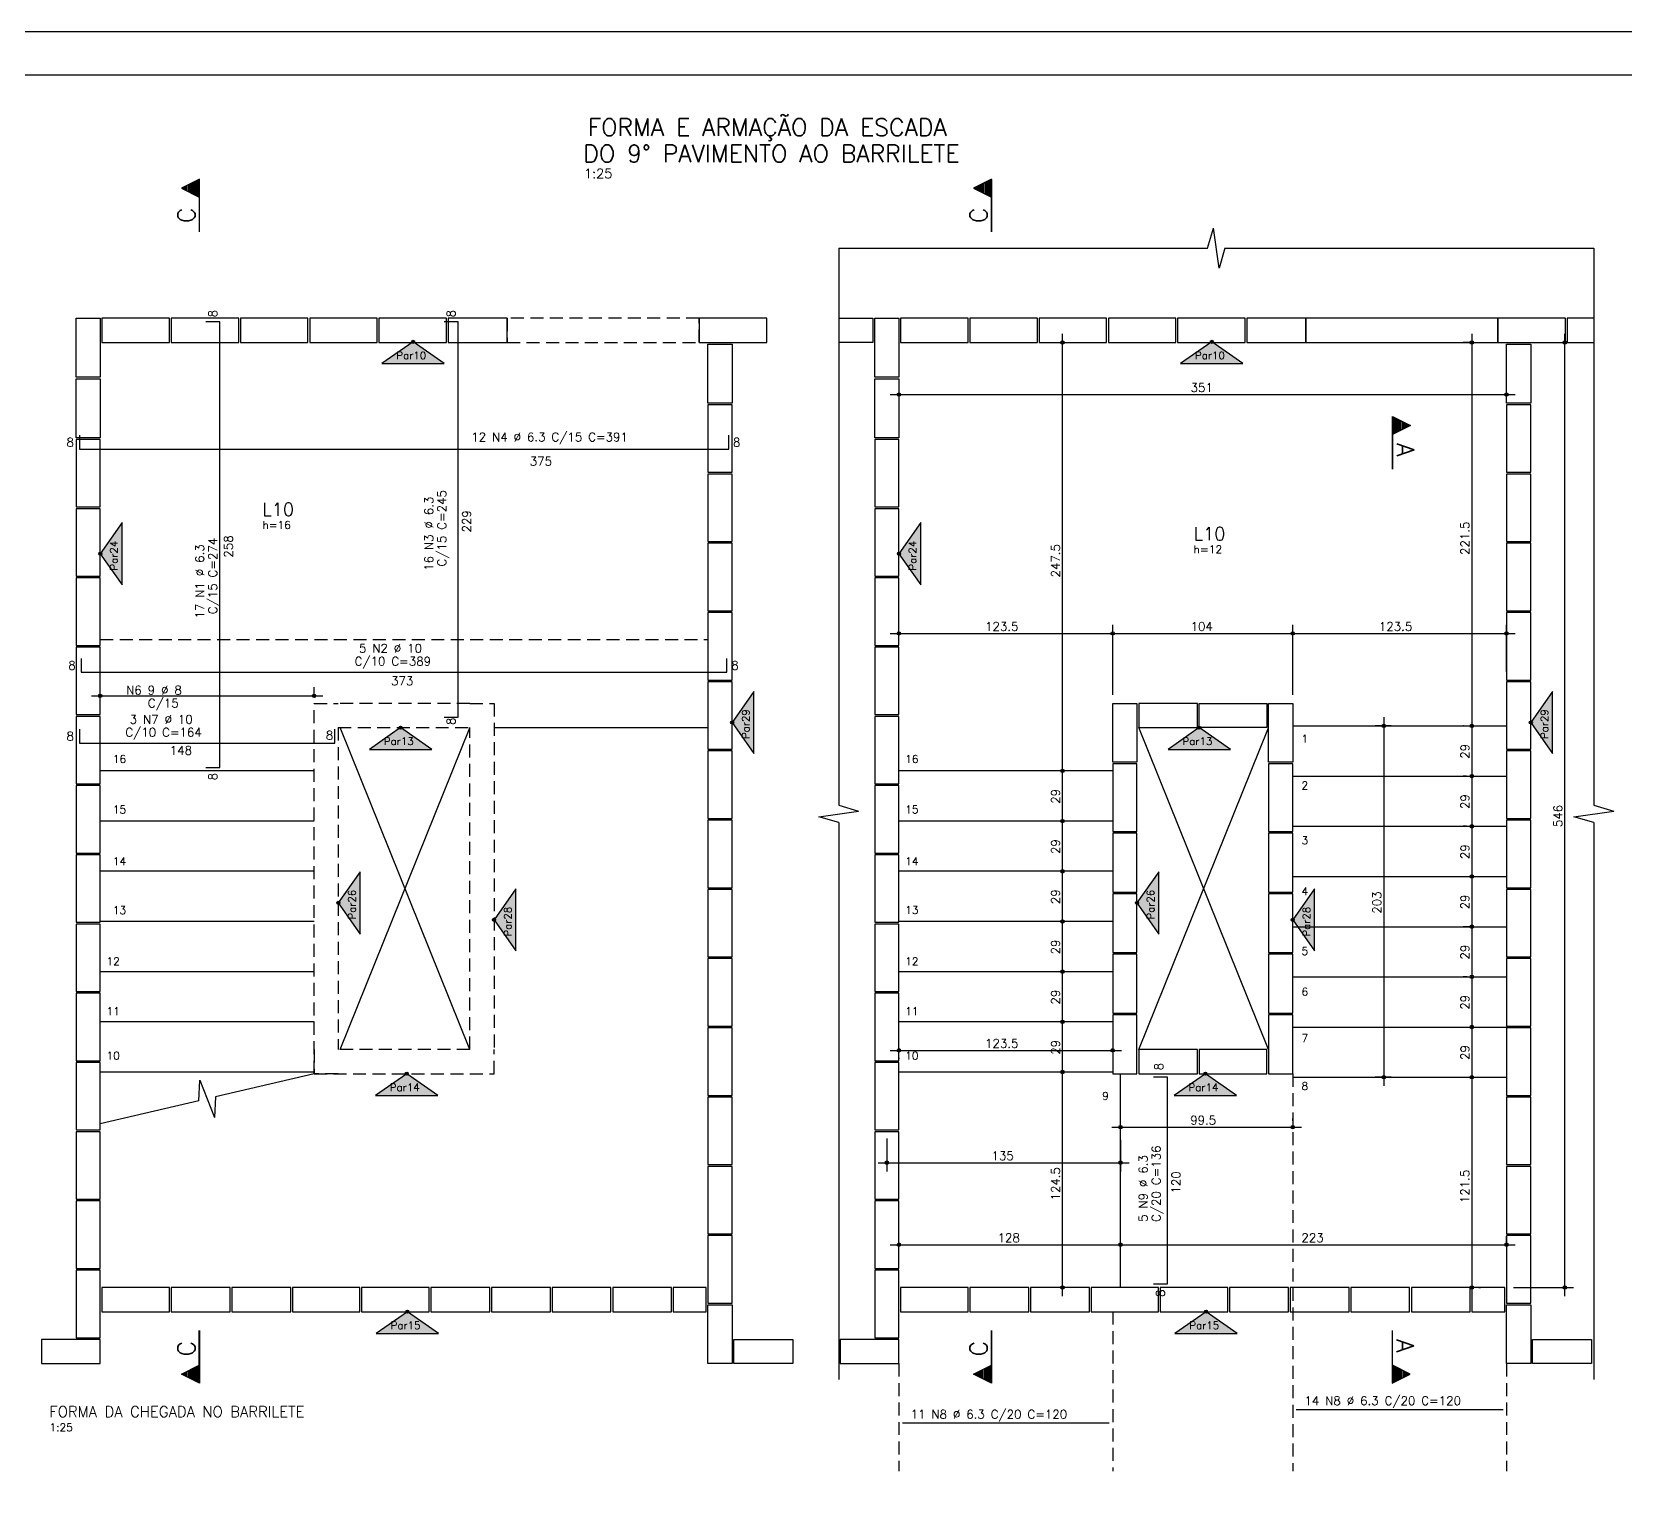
# Model space of a CAD drawing. Extents: x 0 to 84.1, y 0 to 59.4.
# Drawn here: x 18.85 to 55.66, y 25.9 to 59.4 of the extents above; entities that cross this region are included whole.
import ezdxf

# ---------------------------------------------------------------- set-up
doc = ezdxf.new("R2010")
doc.units = 0
doc.header["$MEASUREMENT"] = 0
doc.linetypes.add('ESTILO_TQS_0001', pattern=[0.45, 0.3, -0.15])
for name, color, linetype in [('ARQ_FOLHA', 7, 'CONTINUOUS'), ('PENA_01', 1, 'CONTINUOUS'), ('PENA_02', 2, 'CONTINUOUS'), ('PENA_03', 3, 'CONTINUOUS'), ('PENA_04', 4, 'CONTINUOUS'), ('PENA_05', 5, 'CONTINUOUS'), ('PENA_06', 6, 'CONTINUOUS'), ('PENA_23', 50, 'CONTINUOUS')]:
    doc.layers.add(name, color=color, linetype=linetype)
doc.styles.get("Standard").update_dxf_attribs({"font": 'ROMANS.SHX'})

msp = doc.modelspace()

# ---------------------------------------------------------------- linework, layer by layer
at = {"layer": 'ARQ_FOLHA', "color": 1}
for points in [[(0, 0), (84.1, 0), (84.1, 59.4), (0, 59.4)], [(2.5, 1), (83.1, 1), (83.1, 58.4), (2.5, 58.4)]]:
    msp.add_lwpolyline(points, close=True, dxfattribs=at)
at = {"layer": 'PENA_01', "linetype": 'Continuous'}
for p, q in [((37.488, 52.78), (38.28, 52.78)), ((38.28, 52.78), (38.28, 52.22)), ((54.32, 52.78), (54.32, 52.22)), ((54.935, 52.78), (54.32, 52.78)), ((42.659, 42.119), (42.659, 52.42)), ((52.118, 52.42), (52.118, 43.159)), ((54.267, 30.18), (54.267, 52.42)), ((38.28, 52.22), (37.488, 52.22)), ((52.079, 52.22), (51.918, 52.22)), ((52.92, 52.22), (54.467, 52.22)), ((54.32, 52.22), (54.935, 52.22)), ((38.68, 51.017), (53.12, 51.017)), ((38.88, 45.42), (38.88, 45.697)), ((43.82, 44.08), (43.82, 45.697)), ((43.82, 44.08), (43.82, 45.697)), ((47.98, 44.08), (47.98, 45.697)), ((47.98, 44.08), (47.98, 45.697)), ((52.92, 44.62), (52.92, 45.697)), ((38.68, 45.497), (44.02, 45.497)), ((43.62, 45.497), (48.18, 45.497)), ((47.78, 45.497), (53.12, 45.497)), ((20.426, 43.78), (20.426, 44.254)), ((25.366, 44.08), (25.366, 44.254)), ((20.226, 44.054), (25.566, 44.054)), ((50.084, 43.559), (50.084, 35.039)), ((52.118, 43.559), (52.118, 41.999)), ((28.966, 35.88), (25.966, 43.32)), ((25.966, 35.88), (28.966, 43.318)), ((29.526, 43.32), (34.466, 43.32)), ((50.25, 43.359), (49.884, 43.359)), ((51.928, 43.359), (51.918, 43.359)), ((51.928, 43.359), (51.918, 43.359)), ((42.659, 40.959), (42.659, 42.519)), ((52.118, 42.399), (52.118, 40.839)), ((51.995, 42.199), (51.918, 42.199)), ((51.995, 42.199), (51.918, 42.199)), ((42.659, 39.799), (42.659, 41.359)), ((52.118, 41.239), (52.118, 39.679)), ((51.995, 41.039), (51.918, 41.039)), ((51.995, 41.039), (51.918, 41.039)), ((42.659, 38.639), (42.659, 40.199)), ((52.118, 40.079), (52.118, 38.519)), ((52.255, 39.879), (52.318, 39.879)), ((52.255, 39.879), (52.318, 39.879)), ((42.659, 37.479), (42.659, 39.039)), ((52.122, 38.719), (51.918, 38.719)), ((52.122, 38.719), (51.918, 38.719)), ((52.118, 38.919), (52.118, 37.359)), ((42.659, 36.319), (42.659, 37.879)), ((52.007, 37.559), (51.918, 37.559)), ((52.007, 37.559), (51.918, 37.559)), ((52.118, 37.759), (52.118, 36.199)), ((42.659, 35.159), (42.659, 36.719)), ((52.118, 36.599), (52.118, 35.039)), ((52.306, 36.399), (52.318, 36.399)), ((52.306, 36.399), (52.318, 36.399)), ((38.68, 35.861), (44.02, 35.861)), ((43.82, 35.8), (43.82, 35.661)), ((38.88, 35.69), (38.88, 35.661)), ((42.659, 30.18), (42.659, 35.559)), ((52.118, 35.439), (52.118, 30.18)), ((25.366, 35.32), (23.09, 34.785)), ((50.25, 35.239), (49.884, 35.239)), ((52.242, 35.239), (52.318, 35.239)), ((52.242, 35.239), (52.318, 35.239)), ((22.701, 34.694), (20.426, 34.16)), ((44, 34.19), (44, 34.286)), ((47.98, 34.233), (47.98, 34.286)), ((43.8, 34.086), (48.18, 34.086)), ((38.6, 33.82), (38.6, 33.064)), ((44, 33.79), (44, 33.064)), ((38.4, 33.264), (44.2, 33.264)), ((38.68, 31.369), (44.2, 31.369)), ((38.88, 31.02), (38.88, 31.569)), ((43.8, 31.369), (53.12, 31.369)), ((44, 31.221), (44, 31.569)), ((44, 31.221), (44, 31.569)), ((52.92, 31.42), (52.92, 31.569)), ((52.28, 30.38), (52.318, 30.38)), ((53.08, 30.38), (54.467, 30.38))]:
    msp.add_line(p, q, dxfattribs=at)
at = {"layer": 'PENA_01', "linetype": 'ESTILO_TQS_0001'}
for p, q in [((20.426, 45.36), (34.466, 45.36)), ((47.98, 35.321), (47.98, 26.135)), ((43.82, 29.821), (43.82, 26.135)), ((38.88, 28.621), (38.88, 26.135)), ((52.92, 28.621), (52.92, 26.135))]:
    msp.add_line(p, q, dxfattribs=at)
at = {"layer": 'PENA_01', "linetype": 'Continuous'}
for points in [[(20.426, 52.78), (20.426, 51.42), (19.866, 51.42), (19.866, 52.78), (20.426, 52.78)], [(20.466, 52.22), (22.026, 52.22), (22.026, 52.78), (20.466, 52.78), (20.466, 52.22)], [(22.066, 52.22), (23.626, 52.22), (23.626, 52.78), (22.066, 52.78), (22.066, 52.22)], [(23.666, 52.22), (25.226, 52.22), (25.226, 52.78), (23.666, 52.78), (23.666, 52.22)], [(25.266, 52.22), (26.826, 52.22), (26.826, 52.78), (25.266, 52.78), (25.266, 52.22)], [(26.866, 52.22), (28.426, 52.22), (28.426, 52.78), (26.866, 52.78), (26.866, 52.22)], [(28.466, 52.22), (29.826, 52.22), (29.826, 52.78), (28.466, 52.78), (28.466, 52.22)], [(34.266, 52.22), (35.826, 52.22), (35.826, 52.78), (34.266, 52.78), (34.266, 52.22)], [(38.88, 52.78), (38.88, 51.42), (38.32, 51.42), (38.32, 52.78), (38.88, 52.78)], [(38.92, 52.22), (40.48, 52.22), (40.48, 52.78), (38.92, 52.78), (38.92, 52.22)], [(40.52, 52.22), (42.08, 52.22), (42.08, 52.78), (40.52, 52.78), (40.52, 52.22)], [(42.12, 52.22), (43.68, 52.22), (43.68, 52.78), (42.12, 52.78), (42.12, 52.22)], [(43.72, 52.22), (45.28, 52.22), (45.28, 52.78), (43.72, 52.78), (43.72, 52.22)], [(45.32, 52.22), (46.88, 52.22), (46.88, 52.78), (45.32, 52.78), (45.32, 52.22)], [(46.92, 52.22), (48.28, 52.22), (48.28, 52.78), (46.92, 52.78), (46.92, 52.22)], [(48.28, 52.22), (52.72, 52.22), (52.72, 52.78), (48.28, 52.78), (48.28, 52.22)], [(52.72, 52.22), (54.28, 52.22), (54.28, 52.78), (52.72, 52.78), (52.72, 52.22)], [(34.466, 50.82), (34.466, 52.18), (35.026, 52.18), (35.026, 50.82), (34.466, 50.82)], [(52.92, 50.82), (52.92, 52.18), (53.48, 52.18), (53.48, 50.82), (52.92, 50.82)], [(20.426, 51.38), (20.426, 50.02), (19.866, 50.02), (19.866, 51.38), (20.426, 51.38)], [(38.88, 51.38), (38.88, 50.02), (38.32, 50.02), (38.32, 51.38), (38.88, 51.38)], [(35.026, 49.22), (35.026, 50.78), (34.466, 50.78), (34.466, 49.22), (35.026, 49.22)], [(53.48, 49.22), (53.48, 50.78), (52.92, 50.78), (52.92, 49.22), (53.48, 49.22)], [(20.426, 48.42), (20.426, 49.98), (19.866, 49.98), (19.866, 48.42), (20.426, 48.42)], [(38.88, 48.42), (38.88, 49.98), (38.32, 49.98), (38.32, 48.42), (38.88, 48.42)], [(35.026, 47.62), (35.026, 49.18), (34.466, 49.18), (34.466, 47.62), (35.026, 47.62)], [(53.48, 47.62), (53.48, 49.18), (52.92, 49.18), (52.92, 47.62), (53.48, 47.62)], [(20.426, 46.82), (20.426, 48.38), (19.866, 48.38), (19.866, 46.82), (20.426, 46.82)], [(38.88, 46.82), (38.88, 48.38), (38.32, 48.38), (38.32, 46.82), (38.88, 46.82)], [(35.026, 46.02), (35.026, 47.58), (34.466, 47.58), (34.466, 46.02), (35.026, 46.02)], [(53.48, 46.02), (53.48, 47.58), (52.92, 47.58), (52.92, 46.02), (53.48, 46.02)], [(20.426, 45.22), (20.426, 46.78), (19.866, 46.78), (19.866, 45.22), (20.426, 45.22)], [(38.88, 45.22), (38.88, 46.78), (38.32, 46.78), (38.32, 45.22), (38.88, 45.22)], [(35.026, 44.42), (35.026, 45.98), (34.466, 45.98), (34.466, 44.42), (35.026, 44.42)], [(53.48, 44.42), (53.48, 45.98), (52.92, 45.98), (52.92, 44.42), (53.48, 44.42)], [(20.426, 43.62), (20.426, 45.18), (19.866, 45.18), (19.866, 43.62), (20.426, 43.62)], [(38.88, 43.62), (38.88, 45.18), (38.32, 45.18), (38.32, 43.62), (38.88, 43.62)], [(35.026, 42.82), (35.026, 44.38), (34.466, 44.38), (34.466, 42.82), (35.026, 42.82)], [(53.48, 42.82), (53.48, 44.38), (52.92, 44.38), (52.92, 42.82), (53.48, 42.82)], [(44.38, 43.88), (44.38, 42.52), (43.82, 42.52), (43.82, 43.88), (44.38, 43.88)], [(45.78, 43.88), (44.42, 43.88), (44.42, 43.32), (45.78, 43.32), (45.78, 43.88)], [(45.82, 43.88), (47.38, 43.88), (47.38, 43.32), (45.82, 43.32), (45.82, 43.88)], [(47.98, 43.88), (47.98, 42.52), (47.42, 42.52), (47.42, 43.88), (47.98, 43.88)], [(20.426, 42.02), (20.426, 43.58), (19.866, 43.58), (19.866, 42.02), (20.426, 42.02)], [(38.88, 42.02), (38.88, 43.58), (38.32, 43.58), (38.32, 42.02), (38.88, 42.02)], [(35.026, 41.22), (35.026, 42.78), (34.466, 42.78), (34.466, 41.22), (35.026, 41.22)], [(53.48, 41.22), (53.48, 42.78), (52.92, 42.78), (52.92, 41.22), (53.48, 41.22)], [(44.38, 40.92), (44.38, 42.48), (43.82, 42.48), (43.82, 40.92), (44.38, 40.92)], [(47.98, 40.92), (47.98, 42.48), (47.42, 42.48), (47.42, 40.92), (47.98, 40.92)], [(20.426, 40.42), (20.426, 41.98), (19.866, 41.98), (19.866, 40.42), (20.426, 40.42)], [(38.88, 40.42), (38.88, 41.98), (38.32, 41.98), (38.32, 40.42), (38.88, 40.42)], [(35.026, 39.62), (35.026, 41.18), (34.466, 41.18), (34.466, 39.62), (35.026, 39.62)], [(44.38, 39.52), (44.38, 40.88), (43.82, 40.88), (43.82, 39.52), (44.38, 39.52)], [(47.98, 39.52), (47.98, 40.88), (47.42, 40.88), (47.42, 39.52), (47.98, 39.52)], [(53.48, 39.62), (53.48, 41.18), (52.92, 41.18), (52.92, 39.62), (53.48, 39.62)], [(20.426, 38.82), (20.426, 40.38), (19.866, 40.38), (19.866, 38.82), (20.426, 38.82)], [(38.88, 38.82), (38.88, 40.38), (38.32, 40.38), (38.32, 38.82), (38.88, 38.82)], [(35.026, 38.02), (35.026, 39.58), (34.466, 39.58), (34.466, 38.02), (35.026, 38.02)], [(44.38, 38.12), (44.38, 39.48), (43.82, 39.48), (43.82, 38.12), (44.38, 38.12)], [(47.98, 38.12), (47.98, 39.48), (47.42, 39.48), (47.42, 38.12), (47.98, 38.12)], [(53.48, 38.02), (53.48, 39.58), (52.92, 39.58), (52.92, 38.02), (53.48, 38.02)], [(20.426, 37.22), (20.426, 38.78), (19.866, 38.78), (19.866, 37.22), (20.426, 37.22)], [(38.88, 37.22), (38.88, 38.78), (38.32, 38.78), (38.32, 37.22), (38.88, 37.22)], [(35.026, 36.42), (35.026, 37.98), (34.466, 37.98), (34.466, 36.42), (35.026, 36.42)], [(44.38, 36.72), (44.38, 38.08), (43.82, 38.08), (43.82, 36.72), (44.38, 36.72)], [(47.98, 36.72), (47.98, 38.08), (47.42, 38.08), (47.42, 36.72), (47.98, 36.72)], [(53.48, 36.42), (53.48, 37.98), (52.92, 37.98), (52.92, 36.42), (53.48, 36.42)], [(20.426, 35.62), (20.426, 37.18), (19.866, 37.18), (19.866, 35.62), (20.426, 35.62)], [(38.88, 35.62), (38.88, 37.18), (38.32, 37.18), (38.32, 35.62), (38.88, 35.62)], [(44.38, 35.32), (44.38, 36.68), (43.82, 36.68), (43.82, 35.32), (44.38, 35.32)], [(47.98, 35.32), (47.98, 36.68), (47.42, 36.68), (47.42, 35.32), (47.98, 35.32)], [(35.026, 34.82), (35.026, 36.38), (34.466, 36.38), (34.466, 34.82), (35.026, 34.82)], [(53.48, 34.82), (53.48, 36.38), (52.92, 36.38), (52.92, 34.82), (53.48, 34.82)], [(45.78, 35.88), (44.42, 35.88), (44.42, 35.32), (45.78, 35.32), (45.78, 35.88)], [(45.82, 35.32), (47.38, 35.32), (47.38, 35.88), (45.82, 35.88), (45.82, 35.32)], [(20.426, 34.02), (20.426, 35.58), (19.866, 35.58), (19.866, 34.02), (20.426, 34.02)], [(38.88, 34.02), (38.88, 35.58), (38.32, 35.58), (38.32, 34.02), (38.88, 34.02)], [(35.026, 33.22), (35.026, 34.78), (34.466, 34.78), (34.466, 33.22), (35.026, 33.22)], [(53.48, 33.22), (53.48, 34.78), (52.92, 34.78), (52.92, 33.22), (53.48, 33.22)], [(20.426, 32.42), (20.426, 33.98), (19.866, 33.98), (19.866, 32.42), (20.426, 32.42)], [(38.88, 32.42), (38.88, 33.98), (38.32, 33.98), (38.32, 32.42), (38.88, 32.42)], [(35.026, 31.62), (35.026, 33.18), (34.466, 33.18), (34.466, 31.62), (35.026, 31.62)], [(53.48, 31.62), (53.48, 33.18), (52.92, 33.18), (52.92, 31.62), (53.48, 31.62)], [(20.426, 30.82), (20.426, 32.38), (19.866, 32.38), (19.866, 30.82), (20.426, 30.82)], [(38.88, 30.82), (38.88, 32.38), (38.32, 32.38), (38.32, 30.82), (38.88, 30.82)], [(35.026, 30.02), (35.026, 31.58), (34.466, 31.58), (34.466, 30.02), (35.026, 30.02)], [(53.48, 30.02), (53.48, 31.58), (52.92, 31.58), (52.92, 30.02), (53.48, 30.02)], [(20.426, 29.22), (20.426, 30.78), (19.866, 30.78), (19.866, 29.22), (20.426, 29.22)], [(38.88, 29.22), (38.88, 30.78), (38.32, 30.78), (38.32, 29.22), (38.88, 29.22)], [(20.466, 29.82), (22.026, 29.82), (22.026, 30.38), (20.466, 30.38), (20.466, 29.82)], [(22.066, 29.82), (23.426, 29.82), (23.426, 30.38), (22.066, 30.38), (22.066, 29.82)], [(23.466, 29.82), (24.826, 29.82), (24.826, 30.38), (23.466, 30.38), (23.466, 29.82)], [(24.866, 29.82), (26.426, 29.82), (26.426, 30.38), (24.866, 30.38), (24.866, 29.82)], [(26.466, 29.82), (28.026, 29.82), (28.026, 30.38), (26.466, 30.38), (26.466, 29.82)], [(28.066, 29.82), (29.426, 29.82), (29.426, 30.38), (28.066, 30.38), (28.066, 29.82)], [(29.466, 29.82), (30.826, 29.82), (30.826, 30.38), (29.466, 30.38), (29.466, 29.82)], [(30.866, 29.82), (32.226, 29.82), (32.226, 30.38), (30.866, 30.38), (30.866, 29.82)], [(32.266, 29.82), (33.626, 29.82), (33.626, 30.38), (32.266, 30.38), (32.266, 29.82)], [(33.666, 29.82), (34.426, 29.82), (34.426, 30.38), (33.666, 30.38), (33.666, 29.82)], [(38.92, 29.82), (40.48, 29.82), (40.48, 30.38), (38.92, 30.38), (38.92, 29.82)], [(40.52, 29.82), (41.88, 29.82), (41.88, 30.38), (40.52, 30.38), (40.52, 29.82)], [(41.92, 29.82), (43.28, 29.82), (43.28, 30.38), (41.92, 30.38), (41.92, 29.82)], [(43.32, 29.82), (44.88, 29.82), (44.88, 30.38), (43.32, 30.38), (43.32, 29.82)], [(44.92, 29.82), (46.48, 29.82), (46.48, 30.38), (44.92, 30.38), (44.92, 29.82)], [(46.52, 29.82), (47.88, 29.82), (47.88, 30.38), (46.52, 30.38), (46.52, 29.82)], [(47.92, 29.82), (49.28, 29.82), (49.28, 30.38), (47.92, 30.38), (47.92, 29.82)], [(49.32, 29.82), (50.68, 29.82), (50.68, 30.38), (49.32, 30.38), (49.32, 29.82)], [(50.72, 29.82), (52.08, 29.82), (52.08, 30.38), (50.72, 30.38), (50.72, 29.82)], [(52.12, 29.82), (52.88, 29.82), (52.88, 30.38), (52.12, 30.38), (52.12, 29.82)], [(34.466, 28.62), (34.466, 29.98), (35.026, 29.98), (35.026, 28.62), (34.466, 28.62)], [(52.92, 28.62), (52.92, 29.98), (53.48, 29.98), (53.48, 28.62), (52.92, 28.62)], [(20.426, 29.18), (19.066, 29.18), (19.066, 28.62), (20.426, 28.62), (20.426, 29.18)], [(36.426, 28.62), (35.066, 28.62), (35.066, 29.18), (36.426, 29.18), (36.426, 28.62)], [(38.88, 29.18), (37.52, 29.18), (37.52, 28.62), (38.88, 28.62), (38.88, 29.18)], [(54.88, 28.62), (53.52, 28.62), (53.52, 29.18), (54.88, 29.18), (54.88, 28.62)]]:
    msp.add_lwpolyline(points, dxfattribs=at)
at = {"layer": 'PENA_01', "linetype": 'ESTILO_TQS_0001'}
for points in [[(29.826, 52.22), (34.266, 52.22), (34.266, 52.78), (29.826, 52.78), (29.826, 52.22)], [(25.926, 35.32), (25.366, 35.32), (25.366, 43.88), (25.926, 43.88)], [(28.966, 43.88), (25.926, 43.88)], [(28.966, 43.88), (29.526, 43.88), (29.526, 35.88)], [(25.926, 43.32), (28.966, 43.32)], [(25.926, 43.32), (25.926, 35.88)], [(28.966, 35.88), (28.966, 43.32)], [(25.366, 35.88), (25.366, 35.32), (29.526, 35.32), (29.526, 35.88)], [(28.966, 35.88), (25.926, 35.88)]]:
    msp.add_lwpolyline(points, dxfattribs=at)
at = {"layer": 'PENA_02', "linetype": 'Continuous'}
msp.add_lwpolyline([(0, 0), (84.1, 0), (84.1, 59.4), (0, 59.4), (0, 0)], dxfattribs=at)
msp.add_lwpolyline([(0, 0), (84.1, 0), (84.1, 59.4), (0, 59.4), (0, 0)], dxfattribs=at)
for centre, radius in [((42.659, 52.22), 0.04), ((42.659, 52.22), 0.02), ((52.118, 52.22), 0.04), ((52.118, 52.22), 0.02), ((54.267, 52.22), 0.04), ((54.267, 52.22), 0.02), ((38.88, 51.017), 0.04), ((38.88, 51.017), 0.02), ((52.92, 51.017), 0.04), ((52.92, 51.017), 0.02), ((38.88, 45.497), 0.04), ((38.88, 45.497), 0.02), ((43.82, 45.497), 0.04), ((43.82, 45.497), 0.04), ((43.82, 45.497), 0.02), ((43.82, 45.497), 0.02), ((47.98, 45.497), 0.04), ((47.98, 45.497), 0.04), ((47.98, 45.497), 0.02), ((47.98, 45.497), 0.02), ((52.92, 45.497), 0.04), ((52.92, 45.497), 0.02), ((20.426, 44.054), 0.0416), ((20.426, 44.054), 0.0208), ((25.366, 44.054), 0.0416), ((25.366, 44.054), 0.0208), ((50.084, 43.359), 0.04), ((50.084, 43.359), 0.02), ((52.118, 43.359), 0.04), ((52.118, 43.359), 0.04), ((52.118, 43.359), 0.02), ((52.118, 43.359), 0.02), ((42.659, 42.319), 0.04), ((42.659, 42.319), 0.04), ((42.659, 42.319), 0.02), ((42.659, 42.319), 0.02), ((52.118, 42.199), 0.04), ((52.118, 42.199), 0.04), ((52.118, 42.199), 0.02), ((52.118, 42.199), 0.02), ((42.659, 41.159), 0.04), ((42.659, 41.159), 0.04), ((42.659, 41.159), 0.02), ((42.659, 41.159), 0.02), ((52.118, 41.039), 0.04), ((52.118, 41.039), 0.04), ((52.118, 41.039), 0.02), ((52.118, 41.039), 0.02), ((42.659, 39.999), 0.04), ((42.659, 39.999), 0.04), ((42.659, 39.999), 0.02), ((42.659, 39.999), 0.02), ((52.118, 39.879), 0.04), ((52.118, 39.879), 0.04), ((52.118, 39.879), 0.02), ((52.118, 39.879), 0.02), ((42.659, 38.839), 0.04), ((42.659, 38.839), 0.04), ((42.659, 38.839), 0.02), ((42.659, 38.839), 0.02), ((52.118, 38.719), 0.04), ((52.118, 38.719), 0.04), ((52.118, 38.719), 0.02), ((52.118, 38.719), 0.02), ((42.659, 37.679), 0.04), ((42.659, 37.679), 0.04), ((42.659, 37.679), 0.02), ((42.659, 37.679), 0.02), ((52.118, 37.559), 0.04), ((52.118, 37.559), 0.04), ((52.118, 37.559), 0.02), ((52.118, 37.559), 0.02), ((42.659, 36.519), 0.04), ((42.659, 36.519), 0.04), ((42.659, 36.519), 0.02), ((42.659, 36.519), 0.02), ((52.118, 36.399), 0.04), ((52.118, 36.399), 0.04), ((52.118, 36.399), 0.02), ((52.118, 36.399), 0.02), ((38.88, 35.861), 0.04), ((38.88, 35.861), 0.02), ((43.82, 35.861), 0.04), ((43.82, 35.861), 0.02), ((42.659, 35.359), 0.04), ((42.659, 35.359), 0.04), ((42.659, 35.359), 0.02), ((42.659, 35.359), 0.02), ((50.084, 35.239), 0.04), ((50.084, 35.239), 0.02), ((52.118, 35.239), 0.04), ((52.118, 35.239), 0.04), ((52.118, 35.239), 0.02), ((52.118, 35.239), 0.02), ((44, 34.086), 0.04), ((44, 34.086), 0.02), ((47.98, 34.086), 0.04), ((47.98, 34.086), 0.02), ((38.6, 33.264), 0.04), ((38.6, 33.264), 0.02), ((44, 33.264), 0.04), ((44, 33.264), 0.02), ((38.88, 31.369), 0.04), ((38.88, 31.369), 0.02), ((44, 31.369), 0.04), ((44, 31.369), 0.04), ((44, 31.369), 0.02), ((44, 31.369), 0.02), ((52.92, 31.369), 0.04), ((52.92, 31.369), 0.02), ((42.659, 30.38), 0.04), ((42.659, 30.38), 0.02), ((52.118, 30.38), 0.04), ((52.118, 30.38), 0.02), ((54.267, 30.38), 0.04), ((54.267, 30.38), 0.02)]:
    msp.add_circle(centre, radius, dxfattribs=at)
at = {"layer": 'PENA_03', "linetype": 'Continuous'}
for p, q in [((46.011, 54.398), (46.145, 54.86)), ((46.278, 53.936), (46.145, 54.86)), ((37.488, 54.398), (46.011, 54.398)), ((37.488, 54.398), (37.488, 41.525)), ((46.411, 54.398), (46.278, 53.936)), ((46.411, 54.398), (54.935, 54.398)), ((54.935, 54.398), (54.935, 41.525)), ((47.42, 35.88), (44.42, 43.32)), ((44.42, 35.88), (47.42, 43.318)), ((47.98, 43.359), (52.92, 43.359)), ((25.366, 42.319), (20.426, 42.319)), ((43.82, 42.319), (38.88, 42.319)), ((47.98, 42.199), (52.92, 42.199)), ((37.026, 41.258), (37.949, 41.391)), ((37.488, 41.125), (37.026, 41.258)), ((37.488, 41.525), (37.949, 41.391)), ((54.473, 41.258), (55.397, 41.391)), ((54.935, 41.125), (54.473, 41.258)), ((54.935, 41.525), (55.397, 41.391)), ((25.366, 41.159), (20.426, 41.159)), ((37.488, 41.125), (37.488, 28.252)), ((43.82, 41.159), (38.88, 41.159)), ((47.98, 41.039), (52.92, 41.039)), ((54.935, 41.125), (54.935, 28.252)), ((25.366, 39.999), (20.426, 39.999)), ((43.82, 39.999), (38.88, 39.999)), ((47.98, 39.879), (52.92, 39.879)), ((25.366, 38.839), (20.426, 38.839)), ((43.82, 38.839), (38.88, 38.839)), ((47.98, 38.719), (52.92, 38.719)), ((25.366, 37.679), (20.426, 37.679)), ((43.82, 37.679), (38.88, 37.679)), ((47.98, 37.559), (52.92, 37.559)), ((25.366, 36.519), (20.426, 36.519)), ((43.82, 36.519), (38.88, 36.519)), ((47.98, 36.399), (52.92, 36.399)), ((25.366, 35.359), (20.426, 35.359)), ((43.82, 35.359), (38.88, 35.359)), ((22.701, 34.694), (22.725, 35.174)), ((22.725, 35.174), (23.066, 34.305)), ((44, 30.381), (44, 35.321)), ((47.98, 35.239), (52.92, 35.239)), ((23.09, 34.785), (23.066, 34.305))]:
    msp.add_line(p, q, dxfattribs=at)
for points in [[(22.715, 55.991), (22.305, 55.786), (22.715, 55.582), (22.715, 55.991)], [(41.02, 55.991), (40.611, 55.786), (41.02, 55.582), (41.02, 55.991)], [(50.283, 50.505), (50.693, 50.301), (50.283, 50.096), (50.283, 50.505)], [(22.715, 28.174), (22.305, 28.379), (22.715, 28.584), (22.715, 28.174)], [(41.02, 28.174), (40.611, 28.379), (41.02, 28.584), (41.02, 28.174)], [(50.282, 28.174), (50.691, 28.379), (50.282, 28.584), (50.282, 28.174)]]:
    msp.add_lwpolyline(points, dxfattribs=at)
at = {"layer": 'PENA_04', "linetype": 'Continuous'}
for p, q in [((22.716, 55.994), (22.301, 55.786)), ((22.715, 55.991), (22.305, 55.786)), ((22.653, 55.96), (22.653, 55.613)), ((22.684, 55.976), (22.684, 55.597)), ((22.715, 55.991), (22.715, 54.778)), ((22.716, 54.778), (22.716, 55.994)), ((41.022, 55.994), (40.607, 55.786)), ((41.02, 55.991), (40.611, 55.786)), ((40.958, 55.96), (40.958, 55.613)), ((40.99, 55.976), (40.99, 55.597)), ((41.02, 55.991), (41.02, 54.778)), ((41.022, 54.778), (41.022, 55.994)), ((22.301, 55.786), (22.715, 55.58)), ((22.305, 55.786), (22.715, 55.582)), ((22.333, 55.8), (22.333, 55.772)), ((22.365, 55.816), (22.365, 55.756)), ((22.397, 55.832), (22.397, 55.74)), ((22.429, 55.848), (22.429, 55.724)), ((22.461, 55.864), (22.461, 55.708)), ((22.493, 55.88), (22.493, 55.692)), ((22.525, 55.896), (22.525, 55.677)), ((22.557, 55.912), (22.557, 55.661)), ((22.589, 55.928), (22.589, 55.645)), ((22.621, 55.944), (22.621, 55.629)), ((40.607, 55.786), (41.02, 55.58)), ((40.611, 55.786), (41.02, 55.582)), ((40.639, 55.8), (40.639, 55.772)), ((40.671, 55.816), (40.671, 55.756)), ((40.703, 55.832), (40.703, 55.74)), ((40.735, 55.848), (40.735, 55.724)), ((40.766, 55.864), (40.766, 55.708)), ((40.799, 55.88), (40.798, 55.692)), ((40.83, 55.896), (40.83, 55.677)), ((40.862, 55.912), (40.862, 55.661)), ((40.894, 55.928), (40.894, 55.645)), ((40.926, 55.944), (40.926, 55.629)), ((50.282, 49.292), (50.282, 50.508)), ((50.282, 50.508), (50.697, 50.301)), ((50.283, 50.505), (50.283, 49.292)), ((50.283, 50.505), (50.693, 50.301)), ((50.314, 50.49), (50.314, 50.111)), ((50.346, 50.474), (50.346, 50.127)), ((50.377, 50.458), (50.377, 50.143)), ((50.409, 50.443), (50.409, 50.159)), ((50.693, 50.301), (50.283, 50.096)), ((50.697, 50.301), (50.283, 50.094)), ((50.441, 50.427), (50.441, 50.175)), ((50.473, 50.411), (50.473, 50.191)), ((50.505, 50.395), (50.505, 50.207)), ((50.537, 50.379), (50.537, 50.223)), ((50.569, 50.363), (50.569, 50.239)), ((50.601, 50.347), (50.601, 50.255)), ((50.633, 50.331), (50.633, 50.271)), ((50.665, 50.315), (50.665, 50.287)), ((22.715, 28.174), (22.715, 29.387)), ((22.716, 29.387), (22.716, 28.172)), ((41.02, 28.174), (41.02, 29.387)), ((41.022, 29.387), (41.022, 28.172)), ((50.28, 29.387), (50.28, 28.172)), ((50.282, 28.174), (50.282, 29.387)), ((22.301, 28.379), (22.715, 28.585)), ((22.716, 28.172), (22.301, 28.379)), ((22.305, 28.379), (22.715, 28.584)), ((22.715, 28.174), (22.305, 28.379)), ((22.333, 28.365), (22.333, 28.393)), ((22.365, 28.349), (22.365, 28.409)), ((22.397, 28.333), (22.397, 28.425)), ((22.429, 28.317), (22.429, 28.441)), ((22.461, 28.301), (22.461, 28.457)), ((22.493, 28.285), (22.493, 28.473)), ((22.525, 28.269), (22.525, 28.489)), ((22.557, 28.253), (22.557, 28.505)), ((22.589, 28.237), (22.589, 28.521)), ((22.621, 28.221), (22.621, 28.537)), ((22.653, 28.205), (22.653, 28.552)), ((22.684, 28.189), (22.684, 28.568)), ((40.607, 28.379), (41.02, 28.585)), ((41.022, 28.172), (40.607, 28.379)), ((40.611, 28.379), (41.02, 28.584)), ((41.02, 28.174), (40.611, 28.379)), ((40.639, 28.365), (40.639, 28.393)), ((40.671, 28.349), (40.671, 28.409)), ((40.703, 28.333), (40.703, 28.425)), ((40.735, 28.317), (40.735, 28.441)), ((40.766, 28.301), (40.766, 28.457)), ((40.799, 28.285), (40.798, 28.473)), ((40.83, 28.269), (40.83, 28.489)), ((40.862, 28.253), (40.862, 28.505)), ((40.894, 28.237), (40.894, 28.521)), ((40.926, 28.221), (40.926, 28.537)), ((40.958, 28.205), (40.958, 28.552)), ((40.99, 28.189), (40.99, 28.568)), ((50.28, 28.172), (50.695, 28.379)), ((50.695, 28.379), (50.282, 28.585)), ((50.691, 28.379), (50.282, 28.584)), ((50.282, 28.174), (50.691, 28.379)), ((50.312, 28.189), (50.312, 28.568)), ((50.344, 28.205), (50.344, 28.552)), ((50.376, 28.221), (50.376, 28.537)), ((50.408, 28.237), (50.408, 28.521)), ((50.439, 28.253), (50.439, 28.505)), ((50.471, 28.269), (50.471, 28.489)), ((50.503, 28.285), (50.503, 28.473)), ((50.535, 28.301), (50.535, 28.457)), ((50.567, 28.317), (50.567, 28.441)), ((50.599, 28.333), (50.599, 28.425)), ((50.631, 28.349), (50.631, 28.409)), ((50.663, 28.365), (50.663, 28.393))]:
    msp.add_line(p, q, dxfattribs=at)
at = {"layer": 'PENA_05', "linetype": 'Continuous'}
for p, q in [((23.187, 52.7), (22.867, 52.7)), ((23.187, 42.399), (23.187, 52.7)), ((28.692, 52.7), (28.372, 52.7)), ((28.692, 43.559), (28.692, 52.7)), ((19.946, 50.075), (19.946, 49.755)), ((34.946, 49.755), (34.946, 50.075)), ((19.946, 49.755), (34.946, 49.755)), ((19.986, 44.919), (19.986, 44.599)), ((34.906, 44.599), (34.906, 44.919)), ((19.986, 44.599), (34.906, 44.599)), ((28.372, 43.559), (28.692, 43.559)), ((19.946, 43.282), (19.946, 42.962)), ((25.846, 42.962), (25.846, 43.282)), ((19.946, 42.962), (25.846, 42.962)), ((22.867, 42.399), (23.187, 42.399)), ((45.082, 35.241), (44.762, 35.241)), ((45.082, 30.461), (45.082, 35.241)), ((44.762, 30.461), (45.082, 30.461)), ((38.96, 27.249), (43.74, 27.249)), ((48.06, 27.563), (52.84, 27.563))]:
    msp.add_line(p, q, dxfattribs=at)
at = {"layer": 'PENA_23', "linetype": 'Continuous'}
for points in [[(28.375, 51.732), (27.655, 52.236), (26.935, 51.732), (28.375, 51.732)], [(46.829, 51.732), (46.109, 52.236), (45.389, 51.732), (46.829, 51.732)], [(20.93, 48.058), (20.426, 47.338), (20.93, 46.618), (20.93, 48.058)], [(39.384, 48.058), (38.88, 47.338), (39.384, 46.618), (39.384, 48.058)], [(35.53, 44.158), (35.026, 43.438), (35.53, 42.718), (35.53, 44.158)], [(53.984, 44.158), (53.48, 43.438), (53.984, 42.718), (53.984, 44.158)], [(28.086, 42.816), (27.366, 43.32), (26.646, 42.816), (28.086, 42.816)], [(46.54, 42.816), (45.82, 43.32), (45.1, 42.816), (46.54, 42.816)], [(26.43, 39.989), (25.926, 39.269), (26.43, 38.549), (26.43, 39.989)], [(44.884, 39.989), (44.38, 39.269), (44.884, 38.549), (44.884, 39.989)], [(30.03, 39.597), (29.526, 38.877), (30.03, 38.157), (30.03, 39.597)], [(48.484, 39.597), (47.98, 38.877), (48.484, 38.157), (48.484, 39.597)], [(28.228, 34.816), (27.508, 35.32), (26.788, 34.816), (28.228, 34.816)], [(46.682, 34.816), (45.962, 35.32), (45.242, 34.816), (46.682, 34.816)], [(28.243, 29.316), (27.523, 29.82), (26.803, 29.316), (28.243, 29.316)], [(46.697, 29.316), (45.977, 29.82), (45.257, 29.316), (46.697, 29.316)]]:
    msp.add_lwpolyline(points, dxfattribs=at)
for centre in [(27.655, 52.236), (46.109, 52.236), (20.426, 47.338), (38.88, 47.338), (35.026, 43.438), (53.48, 43.438), (27.366, 43.32), (45.82, 43.32), (25.926, 39.269), (44.38, 39.269), (29.526, 38.877), (47.98, 38.877), (27.508, 35.32), (45.962, 35.32), (27.523, 29.82), (45.977, 29.82)]:
    msp.add_circle(centre, 0.036, dxfattribs=at)
for points in [[(28.375, 51.732), (27.655, 52.236), (26.935, 51.732)], [(27.691, 52.236), (27.637, 52.267), (27.621, 52.248)], [(27.691, 52.236), (27.621, 52.248), (27.621, 52.223)], [(27.691, 52.236), (27.621, 52.223), (27.637, 52.204)], [(27.691, 52.236), (27.661, 52.271), (27.637, 52.267)], [(27.691, 52.236), (27.637, 52.204), (27.661, 52.2)], [(27.691, 52.236), (27.682, 52.259), (27.661, 52.271)], [(27.691, 52.236), (27.661, 52.2), (27.682, 52.212)], [(27.691, 52.236), (27.682, 52.212), (27.691, 52.236)], [(46.829, 51.732), (46.109, 52.236), (45.389, 51.732)], [(46.145, 52.236), (46.091, 52.267), (46.075, 52.248)], [(46.145, 52.236), (46.075, 52.248), (46.075, 52.223)], [(46.145, 52.236), (46.075, 52.223), (46.091, 52.204)], [(46.145, 52.236), (46.115, 52.271), (46.091, 52.267)], [(46.145, 52.236), (46.091, 52.204), (46.115, 52.2)], [(46.145, 52.236), (46.137, 52.259), (46.115, 52.271)], [(46.145, 52.236), (46.115, 52.2), (46.137, 52.212)], [(46.145, 52.236), (46.137, 52.212), (46.145, 52.236)], [(28.375, 51.732), (26.935, 51.732), (28.375, 51.732)], [(46.829, 51.732), (45.389, 51.732), (46.829, 51.732)], [(20.93, 48.058), (20.426, 47.338), (20.93, 46.618)], [(20.93, 48.058), (20.93, 46.618), (20.93, 48.058)], [(39.384, 48.058), (38.88, 47.338), (39.384, 46.618)], [(39.384, 48.058), (39.384, 46.618), (39.384, 48.058)], [(20.462, 47.338), (20.408, 47.37), (20.392, 47.351)], [(20.462, 47.338), (20.392, 47.351), (20.392, 47.326)], [(20.462, 47.338), (20.392, 47.326), (20.408, 47.307)], [(20.462, 47.338), (20.432, 47.374), (20.408, 47.37)], [(20.462, 47.338), (20.408, 47.307), (20.432, 47.303)], [(20.462, 47.338), (20.453, 47.362), (20.432, 47.374)], [(20.462, 47.338), (20.432, 47.303), (20.453, 47.315)], [(20.462, 47.338), (20.453, 47.315), (20.462, 47.338)], [(38.916, 47.338), (38.862, 47.37), (38.846, 47.351)], [(38.916, 47.338), (38.846, 47.351), (38.846, 47.326)], [(38.916, 47.338), (38.846, 47.326), (38.862, 47.307)], [(38.916, 47.338), (38.886, 47.374), (38.862, 47.37)], [(38.916, 47.338), (38.862, 47.307), (38.886, 47.303)], [(38.916, 47.338), (38.908, 47.362), (38.886, 47.374)], [(38.916, 47.338), (38.886, 47.303), (38.908, 47.315)], [(38.916, 47.338), (38.908, 47.315), (38.916, 47.338)], [(35.53, 44.158), (35.026, 43.438), (35.53, 42.718)], [(35.53, 44.158), (35.53, 42.718), (35.53, 44.158)], [(53.984, 44.158), (53.48, 43.438), (53.984, 42.718)], [(53.984, 44.158), (53.984, 42.718), (53.984, 44.158)], [(35.062, 43.438), (35.008, 43.469), (34.992, 43.451)], [(35.062, 43.438), (34.992, 43.451), (34.992, 43.426)], [(35.062, 43.438), (35.032, 43.474), (35.008, 43.469)], [(35.062, 43.438), (35.053, 43.461), (35.032, 43.474)], [(53.516, 43.438), (53.462, 43.469), (53.446, 43.451)], [(53.516, 43.438), (53.446, 43.451), (53.446, 43.426)], [(53.516, 43.438), (53.486, 43.474), (53.462, 43.469)], [(53.516, 43.438), (53.508, 43.461), (53.486, 43.474)], [(28.086, 42.816), (27.366, 43.32), (26.646, 42.816)], [(27.402, 43.32), (27.348, 43.351), (27.332, 43.332)], [(27.402, 43.32), (27.332, 43.332), (27.332, 43.307)], [(27.402, 43.32), (27.332, 43.307), (27.348, 43.288)], [(27.402, 43.32), (27.372, 43.355), (27.348, 43.351)], [(27.402, 43.32), (27.348, 43.288), (27.372, 43.284)], [(27.402, 43.32), (27.393, 43.343), (27.372, 43.355)], [(27.402, 43.32), (27.372, 43.284), (27.393, 43.297)], [(27.402, 43.32), (27.393, 43.297), (27.402, 43.32)], [(35.062, 43.438), (34.992, 43.426), (35.008, 43.407)], [(35.062, 43.438), (35.008, 43.407), (35.032, 43.403)], [(35.062, 43.438), (35.032, 43.403), (35.053, 43.415)], [(35.062, 43.438), (35.053, 43.415), (35.062, 43.438)], [(46.54, 42.816), (45.82, 43.32), (45.1, 42.816)], [(45.856, 43.32), (45.802, 43.351), (45.786, 43.332)], [(45.856, 43.32), (45.786, 43.332), (45.786, 43.307)], [(45.856, 43.32), (45.786, 43.307), (45.802, 43.288)], [(45.856, 43.32), (45.826, 43.355), (45.802, 43.351)], [(45.856, 43.32), (45.802, 43.288), (45.826, 43.284)], [(45.856, 43.32), (45.848, 43.343), (45.826, 43.355)], [(45.856, 43.32), (45.826, 43.284), (45.848, 43.297)], [(45.856, 43.32), (45.848, 43.297), (45.856, 43.32)], [(53.516, 43.438), (53.446, 43.426), (53.462, 43.407)], [(53.516, 43.438), (53.462, 43.407), (53.486, 43.403)], [(53.516, 43.438), (53.486, 43.403), (53.508, 43.415)], [(53.516, 43.438), (53.508, 43.415), (53.516, 43.438)], [(28.086, 42.816), (26.646, 42.816), (28.086, 42.816)], [(46.54, 42.816), (45.1, 42.816), (46.54, 42.816)], [(26.43, 39.989), (25.926, 39.269), (26.43, 38.549)], [(26.43, 39.989), (26.43, 38.549), (26.43, 39.989)], [(44.884, 39.989), (44.38, 39.269), (44.884, 38.549)], [(44.884, 39.989), (44.884, 38.549), (44.884, 39.989)], [(30.03, 39.597), (29.526, 38.877), (30.03, 38.157)], [(30.03, 39.597), (30.03, 38.157), (30.03, 39.597)], [(48.484, 39.597), (47.98, 38.877), (48.484, 38.157)], [(48.484, 39.597), (48.484, 38.157), (48.484, 39.597)], [(25.962, 39.269), (25.908, 39.301), (25.892, 39.282)], [(25.962, 39.269), (25.892, 39.282), (25.892, 39.257)], [(25.962, 39.269), (25.892, 39.257), (25.908, 39.238)], [(25.962, 39.269), (25.932, 39.305), (25.908, 39.301)], [(25.962, 39.269), (25.908, 39.238), (25.932, 39.234)], [(25.962, 39.269), (25.953, 39.293), (25.932, 39.305)], [(25.962, 39.269), (25.932, 39.234), (25.953, 39.246)], [(25.962, 39.269), (25.953, 39.246), (25.962, 39.269)], [(44.416, 39.269), (44.362, 39.301), (44.346, 39.282)], [(44.416, 39.269), (44.346, 39.282), (44.346, 39.257)], [(44.416, 39.269), (44.346, 39.257), (44.362, 39.238)], [(44.416, 39.269), (44.386, 39.305), (44.362, 39.301)], [(44.416, 39.269), (44.362, 39.238), (44.386, 39.234)], [(44.416, 39.269), (44.408, 39.293), (44.386, 39.305)], [(44.416, 39.269), (44.386, 39.234), (44.408, 39.246)], [(44.416, 39.269), (44.408, 39.246), (44.416, 39.269)], [(29.562, 38.877), (29.508, 38.908), (29.492, 38.889)], [(29.562, 38.877), (29.492, 38.889), (29.492, 38.864)], [(29.562, 38.877), (29.492, 38.864), (29.508, 38.845)], [(29.562, 38.877), (29.532, 38.912), (29.508, 38.908)], [(29.562, 38.877), (29.508, 38.845), (29.532, 38.841)], [(29.562, 38.877), (29.553, 38.9), (29.532, 38.912)], [(29.562, 38.877), (29.532, 38.841), (29.553, 38.853)], [(29.562, 38.877), (29.553, 38.853), (29.562, 38.877)], [(48.016, 38.877), (47.962, 38.908), (47.946, 38.889)], [(48.016, 38.877), (47.946, 38.889), (47.946, 38.864)], [(48.016, 38.877), (47.946, 38.864), (47.962, 38.845)], [(48.016, 38.877), (47.986, 38.912), (47.962, 38.908)], [(48.016, 38.877), (47.962, 38.845), (47.986, 38.841)], [(48.016, 38.877), (48.008, 38.9), (47.986, 38.912)], [(48.016, 38.877), (47.986, 38.841), (48.008, 38.853)], [(48.016, 38.877), (48.008, 38.853), (48.016, 38.877)], [(27.544, 35.32), (27.49, 35.351), (27.474, 35.332)], [(27.544, 35.32), (27.514, 35.355), (27.49, 35.351)], [(27.544, 35.32), (27.536, 35.343), (27.514, 35.355)], [(45.998, 35.32), (45.944, 35.351), (45.929, 35.332)], [(45.998, 35.32), (45.969, 35.355), (45.944, 35.351)], [(45.998, 35.32), (45.99, 35.343), (45.969, 35.355)], [(28.228, 34.816), (27.508, 35.32), (26.788, 34.816)], [(27.544, 35.32), (27.474, 35.332), (27.474, 35.307)], [(27.544, 35.32), (27.474, 35.307), (27.49, 35.288)], [(27.544, 35.32), (27.49, 35.288), (27.514, 35.284)], [(27.544, 35.32), (27.514, 35.284), (27.536, 35.297)], [(27.544, 35.32), (27.536, 35.297), (27.544, 35.32)], [(46.682, 34.816), (45.962, 35.32), (45.242, 34.816)], [(45.998, 35.32), (45.929, 35.332), (45.929, 35.307)], [(45.998, 35.32), (45.929, 35.307), (45.944, 35.288)], [(45.998, 35.32), (45.944, 35.288), (45.969, 35.284)], [(45.998, 35.32), (45.969, 35.284), (45.99, 35.297)], [(45.998, 35.32), (45.99, 35.297), (45.998, 35.32)], [(28.228, 34.816), (26.788, 34.816), (28.228, 34.816)], [(46.682, 34.816), (45.242, 34.816), (46.682, 34.816)], [(28.243, 29.316), (27.523, 29.82), (26.803, 29.316)], [(27.559, 29.82), (27.505, 29.851), (27.489, 29.832)], [(27.559, 29.82), (27.489, 29.832), (27.489, 29.807)], [(27.559, 29.82), (27.489, 29.807), (27.505, 29.788)], [(27.559, 29.82), (27.529, 29.855), (27.505, 29.851)], [(27.559, 29.82), (27.505, 29.788), (27.529, 29.784)], [(27.559, 29.82), (27.55, 29.843), (27.529, 29.855)], [(27.559, 29.82), (27.529, 29.784), (27.55, 29.797)], [(27.559, 29.82), (27.55, 29.797), (27.559, 29.82)], [(46.697, 29.316), (45.977, 29.82), (45.257, 29.316)], [(46.013, 29.82), (45.959, 29.851), (45.943, 29.832)], [(46.013, 29.82), (45.943, 29.832), (45.943, 29.807)], [(46.013, 29.82), (45.943, 29.807), (45.959, 29.788)], [(46.013, 29.82), (45.983, 29.855), (45.959, 29.851)], [(46.013, 29.82), (45.959, 29.788), (45.983, 29.784)], [(46.013, 29.82), (46.005, 29.843), (45.983, 29.855)], [(46.013, 29.82), (45.983, 29.784), (46.005, 29.797)], [(46.013, 29.82), (46.005, 29.797), (46.013, 29.82)], [(28.243, 29.316), (26.803, 29.316), (28.243, 29.316)], [(46.697, 29.316), (45.257, 29.316), (46.697, 29.316)]]:
    msp.add_solid(points, dxfattribs=at)

# ---------------------------------------------------------------- texts
at = {"layer": 'PENA_03', "linetype": 'Continuous'}
for s, height, p in [('1:25', 0.22, (31.6, 56.016)), ('351', 0.2, (45.62, 51.077)), ('12 N4 %%c 6.3 C/15 C=391', 0.2, (29, 49.936)), ('8', 0.2, (19.646, 49.815)), ('8', 0.2, (35.046, 49.815)), ('375', 0.2, (30.35, 49.376)), ('L10', 0.3, (24.171, 48.212)), ('h=16', 0.18, (24.171, 47.912)), ('L10', 0.3, (45.69, 47.649)), ('h=12', 0.18, (45.69, 47.349)), ('123.5', 0.2, (40.87, 45.557)), ('104', 0.2, (45.62, 45.557)), ('123.5', 0.2, (49.97, 45.557)), ('C/10 C=389', 0.2, (26.304, 44.752)), ('5 N2 %%c 10', 0.2, (26.404, 45.052)), ('8', 0.2, (19.686, 44.659)), ('8', 0.2, (35.006, 44.659)), ('N6 9 %%c 8', 0.2, (21.025, 44.086)), ('373', 0.2, (27.146, 44.299)), ('C/15', 0.2, (21.525, 43.786)), ('3 N7 %%c 10', 0.2, (21.106, 43.411)), ('8', 0.2, (19.646, 43.022)), ('C/10 C=164', 0.2, (21.006, 43.111)), ('8', 0.2, (25.638, 43.043)), ('1', 0.18, (48.181, 42.972)), ('148', 0.2, (22.032, 42.693)), ('16', 0.18, (20.718, 42.503)), ('16', 0.18, (39.023, 42.506)), ('2', 0.18, (48.181, 41.893)), ('15', 0.18, (20.718, 41.336)), ('15', 0.18, (39.023, 41.338)), ('3', 0.18, (48.181, 40.624)), ('14', 0.18, (20.718, 40.139)), ('14', 0.18, (39.023, 40.141)), ('4', 0.18, (48.181, 39.448)), ('13', 0.18, (20.718, 39.01)), ('13', 0.18, (39.023, 39.013)), ('12', 0.18, (20.568, 37.827)), ('12', 0.18, (39.023, 37.827)), ('5', 0.18, (48.181, 38.064)), ('6', 0.18, (48.181, 37.125)), ('11', 0.18, (20.568, 36.677)), ('11', 0.18, (39.023, 36.677)), ('123.5', 0.2, (40.87, 35.921)), ('7', 0.18, (48.181, 36.052)), ('10', 0.18, (20.568, 35.647)), ('10', 0.18, (39.023, 35.647)), ('8', 0.18, (48.181, 34.947)), ('9', 0.18, (43.579, 34.718)), ('99.5', 0.2, (45.61, 34.146)), ('135', 0.2, (41.02, 33.324)), ('128', 0.2, (41.16, 31.429)), ('223', 0.2, (48.18, 31.429)), ('14 N8 %%c 6.3 C/20 C=120', 0.2, (48.25, 27.663)), ('11 N8 %%c 6.3 C/20 C=120', 0.2, (39.15, 27.349)), ('1:25', 0.18, (19.252, 27.057))]:
    msp.add_text(s, height=height, dxfattribs=at).set_placement(p)
for s, p in [('8', (23.127, 52.8)), ('8', (28.632, 52.8)), ('16 N3 %%c 6.3', (28.118, 46.943)), ('C/15 C=245', (28.418, 47.043)), ('229', (28.992, 47.83)), ('221.5', (52.058, 47.31)), ('17 N1 %%c 6.3', (22.824, 45.841)), ('C/15 C=274', (23.124, 45.941)), ('258', (23.487, 47.249)), ('247.5', (42.599, 46.79)), ('8', (28.631, 43.378)), ('29', (52.058, 42.599)), ('8', (23.127, 42.099)), ('29', (42.599, 41.559)), ('29', (52.058, 41.439)), ('546', (54.207, 41.02)), ('29', (42.599, 40.399)), ('29', (52.058, 40.279)), ('29', (42.599, 39.239)), ('203', (50.024, 39.019)), ('29', (52.058, 39.119)), ('29', (42.599, 38.079)), ('29', (52.058, 37.959)), ('29', (42.599, 36.919)), ('29', (52.058, 36.799)), ('29', (42.599, 35.759)), ('29', (52.058, 35.639)), ('8', (44.985, 35.399)), ('C/20 C=136', (44.923, 31.896)), ('124.5', (42.599, 32.39)), ('5 N9 %%c 6.3', (44.623, 31.896)), ('120', (45.382, 32.551)), ('121.5', (52.058, 32.33)), ('8', (45.022, 30.161))]:
    msp.add_text(s, height=0.2, rotation=90, dxfattribs=at).set_placement(p)
at = {"layer": 'PENA_04', "linetype": 'Continuous'}
for s, rotation, p in [('C', 90, (22.616, 54.978)), ('C', 90, (40.922, 54.978)), ('A', 270, (50.382, 49.892)), ('C', 90, (22.616, 28.787)), ('C', 90, (40.922, 28.787)), ('A', 270, (50.38, 29.187))]:
    msp.add_text(s, height=0.4, rotation=rotation, dxfattribs=at).set_placement(p)
at = {"layer": 'PENA_05', "linetype": 'Continuous'}
for s, height, p in [('DO 9%%d PAVIMENTO AO BARRILETE', 0.4, (31.588, 56.387)), ('FORMA DA CHEGADA NO BARRILETE', 0.25, (19.25, 27.385))]:
    msp.add_text(s, height=height, dxfattribs=at).set_placement(p)
at = {"layer": 'PENA_06', "linetype": 'Continuous'}
msp.add_text('FORMA E ARMAÇÃO DA ESCADA ', height=0.4, dxfattribs=at).set_placement((31.691, 56.996))
at = {"layer": 'PENA_23', "linetype": 'Continuous'}
for s, p in [('Par10', (27.268, 51.834)), ('Par10', (45.722, 51.834)), ('Par13', (26.979, 42.918)), ('Par13', (45.433, 42.918)), ('Par14', (27.117, 34.918)), ('Par14', (45.572, 34.918)), ('Par15', (27.136, 29.418)), ('Par15', (45.59, 29.418))]:
    msp.add_text(s, height=0.1728, dxfattribs=at).set_placement(p)
for s, p in [('Par24', (20.828, 46.948)), ('Par24', (39.282, 46.948)), ('Par29', (35.428, 43.056)), ('Par29', (53.882, 43.056)), ('Par26', (26.328, 38.883)), ('Par26', (44.782, 38.883)), ('Par28', (29.928, 38.49)), ('Par28', (48.382, 38.49))]:
    msp.add_text(s, height=0.1728, rotation=90, dxfattribs=at).set_placement(p)

doc.saveas('drawing.dxf')
